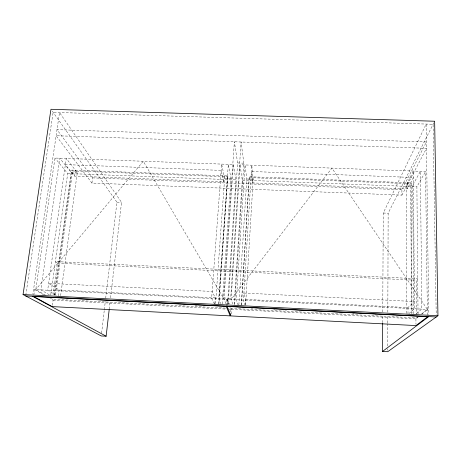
<?xml version="1.0" encoding="UTF-8"?>
<svg xmlns="http://www.w3.org/2000/svg" width="461" height="461" viewBox="0 0 461 461"><rect width="100%" height="100%" fill="white"/><g stroke="black" fill="none" stroke-linecap="round" stroke-linejoin="round"><path stroke-width="0.35" stroke-dasharray="2.31 1.73" d="M387.713 350.285L387.718 348.85M387.724 345.981L387.793 323.731M387.799 323.011L387.822 315.837M387.834 312.247L388.139 213.213L434.642 121.237M382.693 322.746L382.734 314.857M382.751 311.988L383.258 213.017L426.189 124.067L428.718 314.431M245.206 304.761L245.529 299.396L243.915 293.04L414.393 301.523L407.979 307.585L245.529 299.396M252.582 182.936L251.378 171.498L413.454 177.491L407.386 188.849L252.582 182.936L252.951 176.88M245.58 305.165L253.187 179.231L251.764 165.194L243.489 300.053L244.756 304.756M238.867 304.825L246.808 178.989L245.027 164.946L236.372 299.696L238.089 304.986M241.287 305.182L249.268 176.742L411.16 182.821L412.019 313.186M241.472 304.923L249.268 176.742M234.701 304.277L243.846 163.171L241.086 142.005L230.679 298.302L232.811 304.145M427.324 309.331L425.566 171.509L240.031 164.767L231.088 299.431L331.908 168.104L427.324 309.331L421.331 314.189M230.506 311.947L230.684 309.319L229.935 307.435M231.134 313.958L231.439 309.36L230.915 308.017M234.182 304.537L242.267 180.13L240.031 164.767M226.247 305.649L226.685 299.264L34.644 289.571L33.734 295.801M227.066 305.689L227.498 299.31L427.618 309.412L427.704 316.021M227.521 304.191L235.94 179.894L233.312 164.519L54.957 158.037L35.779 289.571L45.478 295.173M228.114 303.943L237.622 162.946L234.372 141.775L223.522 297.939L226.242 304.45M222.219 303.96L230.99 178.39L228.328 164.341L218.727 298.803L220.957 303.678M233.312 164.519L223.994 299.068L143.296 161.252L35.779 289.571M218.67 304.03L227.797 175.935L71.899 170.08L54.692 294.931M218.935 303.77L227.797 175.935M214.809 303.88L215.247 297.875L212.164 291.461L48.636 283.331L59.112 290.004L215.247 297.875M223.694 181.83L221.159 170.38L65.37 164.612L74.636 176.137L223.694 181.83L224.138 175.797M215.541 303.62L224.64 178.148L221.626 164.099L211.645 298.446L215.068 305.159M109.245 309.158L110.15 301.327M110.559 297.766L121.543 202.344L59.521 112.524L32.869 294.158M101.599 333.107L104.261 310.334M104.347 309.619L105.344 301.079M105.678 298.232L116.927 202.154L51.684 110.294M91.941 183.069L92.609 177.883L57.008 129.662L426.425 141.971L401.906 189.73L401.917 195.118L91.941 183.069L56.115 135.724L426.511 148.304L401.917 195.118M60.627 295.691L77.298 172.581L66.24 158.451L47.673 290.171L56.72 295.639M58.311 295.893L59.112 290.004M74.636 176.137L75.443 170.213M53.073 294.977L57.481 263.168L55.401 261.6L417.724 278.767L416.375 280.23L416.669 314.385M52.375 305.315L53.084 300.174L50.013 298.405M54.168 295.363L71.15 172.345L59.763 158.215L40.845 289.825L49.529 294.942M55.591 294.706L72.602 170.962L71.899 170.08M50.727 295.132L67.686 173.509L54.957 158.037M25.776 295.23L53.124 112.323L433.104 124.286L436.21 314.811M406.717 313.422L406.141 185.011L413.402 171.066L414.451 308.686L409.086 313.468M411.523 313.624L410.688 183.691L411.16 182.821M413.667 313.774L412.733 185.259L420.38 171.319L421.832 309.054L416.398 313.636M418.041 313.964L416.894 186.757L425.566 171.509M418.064 316.84L416.698 317.946L228.483 308.271M231.439 309.36L415.92 318.862L418.15 317.064M422.046 313.912L427.618 309.412M237.622 162.946L243.846 163.171M72.602 170.962L227.97 176.817M249.372 177.618L410.688 183.691M71.15 172.345L77.298 172.581M224.64 178.148L230.99 178.39M246.808 178.989L253.187 179.231M406.141 185.011L412.733 185.259M67.686 173.509L235.94 179.894M242.267 180.13L416.894 186.757M92.609 177.883L401.906 189.73M116.927 202.154L121.543 202.344M383.258 213.017L388.139 213.213M57.481 263.168L416.375 280.23M223.522 297.939L230.679 298.302M161.402 303.672L162.837 303.747M195.084 305.401L196.847 305.487M251.251 308.282L252.691 308.351M273.701 309.435L275.136 309.504M285.048 310.017L286.627 310.097M341.128 312.892L342.65 312.967M352.636 313.48L354.14 313.561M374.926 314.627L376.407 314.702M225.613 308.121L52.485 299.218L51.407 298.595M53.084 300.174L226.368 309.101M229.244 309.245L230.684 309.319M34.644 289.571L43.253 294.521M226.685 299.264L228.685 304.295M227.498 299.31L229.336 304.001M229.843 269.864L230.31 271.379M236.412 270.175L236.816 271.69M415.92 318.862L415.966 324.244M407.357 182.683L407.386 188.849M407.979 307.585L408.008 313.739"/><path stroke-width="0.69" d="M109.165 309.873L106.134 336.219L101.264 335.954L23.05 294.556L50.964 109.28L434.642 121.237L437.95 315.75L387.707 351.72L382.549 351.438L382.688 323.466M230.246 315.889L226.201 306.358L33.636 296.492L52.197 306.6L230.246 315.889L230.379 313.918M382.549 351.438L428.747 316.586M23.05 294.556L437.95 315.75M25.672 295.945L436.244 316.972M32.558 296.296L106.134 336.219M427.71 316.678L415.978 325.587L231.001 315.929L227.019 306.398L427.71 316.678"/></g></svg>
